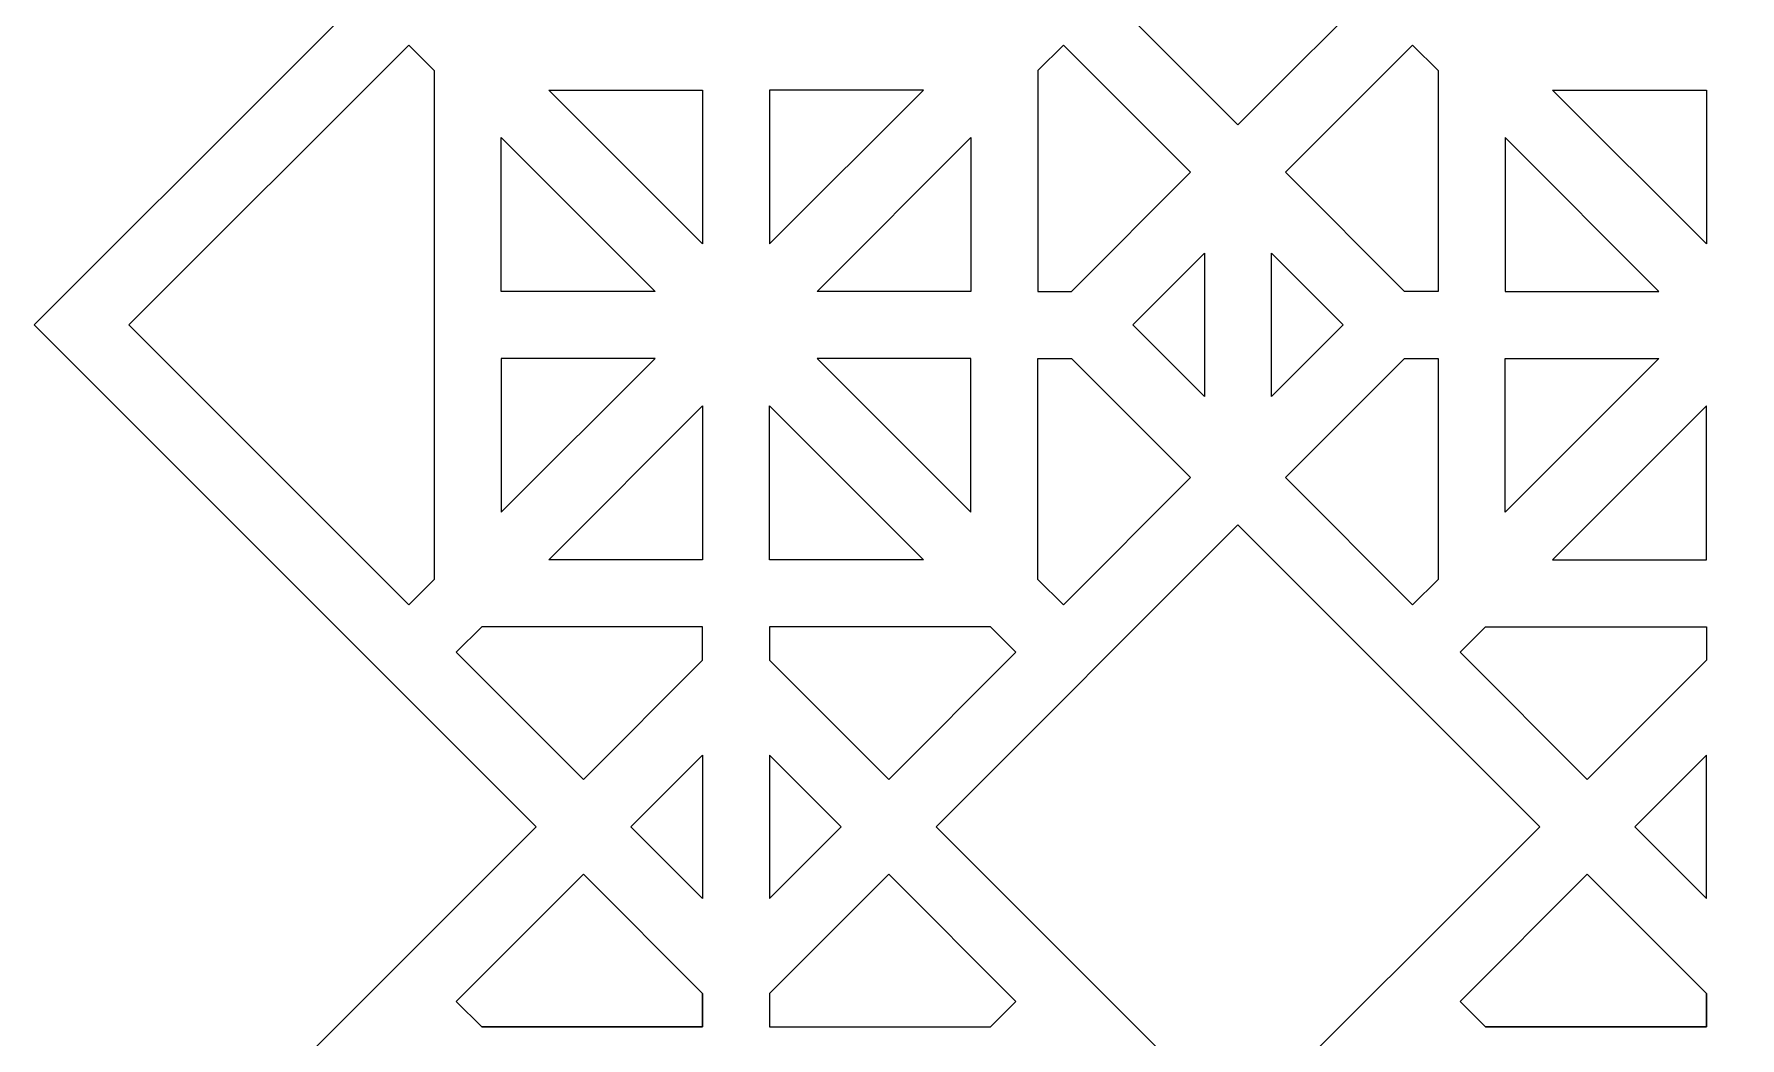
# Model space of a CAD drawing. Header units: centimetres. Extents: x -68 to 68, y -63 to 63.
# Drawn here: x -68.47 to -43.04, y -18.11 to -3.15 of the extents above; entities that cross this region are included whole.
import ezdxf

# ---------------------------------------------------------------- set-up
doc = ezdxf.new("R2010")
doc.units = ezdxf.units.CM
doc.header["$MEASUREMENT"] = 0
doc.layers.add('layer 1', color=7, linetype='Continuous')

msp = doc.modelspace()

# ---------------------------------------------------------------- linework, layer by layer
at = {"layer": 'layer 1', "color": 114}
for points, knots in [([(-13.11224, -62.84331), (-13.11224, -62.84331), (-2.64706, -52.37813), (-2.64706, -52.37813), (-2.64706, -52.37813), (-2.64706, -52.37813), (-10.12967, -44.89556), (-10.12967, -44.89556), (-10.12967, -44.89556), (-10.12967, -44.89556), (-2.64706, -37.41295), (-2.64706, -37.41295), (-2.64706, -37.41295), (-2.64706, -37.41295), (-10.11966, -29.94035), (-10.11966, -29.94035), (-10.11966, -29.94035), (-10.11966, -29.94035), (-2.64706, -22.44777), (-2.64706, -22.44777), (-2.64706, -22.44777), (-2.64706, -22.44777), (-10.12967, -14.96516), (-10.12967, -14.96516), (-10.12967, -14.96516), (-10.12967, -14.96516), (-2.64706, -7.48259), (-2.64706, -7.48259), (-2.64706, -7.48259), (-2.64706, -7.48259), (-10.12964, -0.00001), (-10.12964, -0.00001), (-10.12964, -0.00001), (-10.12964, -0.00001), (-2.64706, 7.48259), (-2.64706, 7.48259), (-2.64706, 7.48259), (-2.64706, 7.48259), (-10.12967, 14.96516), (-10.12967, 14.96516), (-10.12967, 14.96516), (-10.12967, 14.96516), (-2.64706, 22.44777), (-2.64706, 22.44777), (-2.64706, 22.44777), (-2.64706, 22.44777), (-10.11966, 29.92037), (-10.11966, 29.92037), (-10.11966, 29.92037), (-10.11966, 29.92037), (-10.12739, 29.9281), (-10.12739, 29.9281), (-10.12739, 29.9281), (-10.12739, 29.9281), (-10.12965, 29.93036), (-10.12965, 29.93036), (-10.12965, 29.93036), (-10.12965, 29.93036), (-2.64706, 37.41295), (-2.64706, 37.41295), (-2.64706, 37.41295), (-2.64706, 37.41295), (-10.12967, 44.89556), (-10.12967, 44.89556), (-10.12967, 44.89556), (-10.12967, 44.89556), (-2.64706, 52.37813), (-2.64706, 52.37813), (-2.64706, 52.37813), (-2.64706, 52.37813), (-13.11224, 62.84331), (-13.11224, 62.84331), (-13.11224, 62.84331), (-13.11224, 62.84331), (-20.59485, 55.3607), (-20.59485, 55.3607), (-20.59485, 55.3607), (-20.59485, 55.3607), (-28.07742, 62.84331), (-28.07742, 62.84331), (-28.07742, 62.84331), (-28.07742, 62.84331), (-35.56002, 55.36071), (-35.56002, 55.36071), (-35.56002, 55.36071), (-35.56002, 55.36071), (-43.0426, 62.84331), (-43.0426, 62.84331), (-43.0426, 62.84331), (-43.0426, 62.84331), (-50.52517, 55.3607), (-50.52517, 55.3607), (-50.52517, 55.3607), (-50.52517, 55.3607), (-58.00778, 62.84331), (-58.00778, 62.84331), (-58.00778, 62.84331), (-58.00778, 62.84331), (-68.47296, 52.37813), (-68.47296, 52.37813), (-68.47296, 52.37813), (-68.47296, 52.37813), (-60.99035, 44.89556), (-60.99035, 44.89556), (-60.99035, 44.89556), (-60.99035, 44.89556), (-68.47296, 37.41295), (-68.47296, 37.41295), (-68.47296, 37.41295), (-68.47296, 37.41295), (-60.99038, 29.93035), (-60.99038, 29.93035), (-60.99038, 29.93035), (-60.99038, 29.93035), (-68.47296, 22.44777), (-68.47296, 22.44777), (-68.47296, 22.44777), (-68.47296, 22.44777), (-60.99035, 14.96516), (-60.99035, 14.96516), (-60.99035, 14.96516), (-60.99035, 14.96516), (-68.47296, 7.48259), (-68.47296, 7.48259), (-68.47296, 7.48259), (-68.47296, 7.48259), (-60.99037, 0), (-60.99037, 0), (-60.99037, 0), (-60.99037, 0), (-68.47296, -7.48259), (-68.47296, -7.48259), (-68.47296, -7.48259), (-68.47296, -7.48259), (-60.99035, -14.96516), (-60.99035, -14.96516), (-60.99035, -14.96516), (-60.99035, -14.96516), (-68.47296, -22.44777), (-68.47296, -22.44777), (-68.47296, -22.44777), (-68.47296, -22.44777), (-60.99037, -29.93036), (-60.99037, -29.93036), (-60.99037, -29.93036), (-60.99037, -29.93036), (-68.47296, -37.41295), (-68.47296, -37.41295), (-68.47296, -37.41295), (-68.47296, -37.41295), (-60.99035, -44.89556), (-60.99035, -44.89556), (-60.99035, -44.89556), (-60.99035, -44.89556), (-68.47296, -52.37813), (-68.47296, -52.37813), (-68.47296, -52.37813), (-68.47296, -52.37813), (-58.00778, -62.84331), (-58.00778, -62.84331), (-58.00778, -62.84331), (-58.00778, -62.84331), (-50.52518, -55.36071), (-50.52518, -55.36071), (-50.52518, -55.36071), (-50.52518, -55.36071), (-43.0426, -62.84331), (-43.0426, -62.84331), (-43.0426, -62.84331), (-43.0426, -62.84331), (-35.56002, -55.36071), (-35.56002, -55.36071), (-35.56002, -55.36071), (-35.56002, -55.36071), (-28.07742, -62.84331), (-28.07742, -62.84331), (-28.07742, -62.84331), (-28.07742, -62.84331), (-20.59484, -55.36071), (-20.59484, -55.36071), (-20.59484, -55.36071), (-20.59484, -55.36071), (-13.11224, -62.84331), (-13.11224, -62.84331)], [0, 0, 0, 0, 0.0212766, 0.0212766, 0.0212766, 0.0212766, 0.04255319, 0.04255319, 0.04255319, 0.04255319, 0.06382979, 0.06382979, 0.06382979, 0.06382979, 0.08510638, 0.08510638, 0.08510638, 0.08510638, 0.10638298, 0.10638298, 0.10638298, 0.10638298, 0.12765957, 0.12765957, 0.12765957, 0.12765957, 0.14893617, 0.14893617, 0.14893617, 0.14893617, 0.17021277, 0.17021277, 0.17021277, 0.17021277, 0.19148936, 0.19148936, 0.19148936, 0.19148936, 0.21276596, 0.21276596, 0.21276596, 0.21276596, 0.23404255, 0.23404255, 0.23404255, 0.23404255, 0.25531915, 0.25531915, 0.25531915, 0.25531915, 0.27659574, 0.27659574, 0.27659574, 0.27659574, 0.29787234, 0.29787234, 0.29787234, 0.29787234, 0.31914894, 0.31914894, 0.31914894, 0.31914894, 0.34042553, 0.34042553, 0.34042553, 0.34042553, 0.36170213, 0.36170213, 0.36170213, 0.36170213, 0.38297872, 0.38297872, 0.38297872, 0.38297872, 0.40425532, 0.40425532, 0.40425532, 0.40425532, 0.42553191, 0.42553191, 0.42553191, 0.42553191, 0.44680851, 0.44680851, 0.44680851, 0.44680851, 0.46808511, 0.46808511, 0.46808511, 0.46808511, 0.4893617, 0.4893617, 0.4893617, 0.4893617, 0.5106383, 0.5106383, 0.5106383, 0.5106383, 0.53191489, 0.53191489, 0.53191489, 0.53191489, 0.55319149, 0.55319149, 0.55319149, 0.55319149, 0.57446809, 0.57446809, 0.57446809, 0.57446809, 0.59574468, 0.59574468, 0.59574468, 0.59574468, 0.61702128, 0.61702128, 0.61702128, 0.61702128, 0.63829787, 0.63829787, 0.63829787, 0.63829787, 0.65957447, 0.65957447, 0.65957447, 0.65957447, 0.68085106, 0.68085106, 0.68085106, 0.68085106, 0.70212766, 0.70212766, 0.70212766, 0.70212766, 0.72340426, 0.72340426, 0.72340426, 0.72340426, 0.74468085, 0.74468085, 0.74468085, 0.74468085, 0.76595745, 0.76595745, 0.76595745, 0.76595745, 0.78723404, 0.78723404, 0.78723404, 0.78723404, 0.80851064, 0.80851064, 0.80851064, 0.80851064, 0.82978723, 0.82978723, 0.82978723, 0.82978723, 0.85106383, 0.85106383, 0.85106383, 0.85106383, 0.87234043, 0.87234043, 0.87234043, 0.87234043, 0.89361702, 0.89361702, 0.89361702, 0.89361702, 0.91489362, 0.91489362, 0.91489362, 0.91489362, 0.93617021, 0.93617021, 0.93617021, 0.93617021, 0.95744681, 0.95744681, 0.95744681, 0.95744681, 1, 1, 1, 1]), ([(-50.52517, -4.50001), (-50.52517, -4.50001), (-46.02515, -0.00001), (-46.02515, -0.00001), (-46.02515, -0.00001), (-46.02515, -0.00001), (-50.52518, 4.50001), (-50.52518, 4.50001), (-50.52518, 4.50001), (-50.52518, 4.50001), (-55.02518, 0.00001), (-55.02518, 0.00001), (-55.02518, 0.00001), (-55.02518, 0.00001), (-50.52517, -4.50001), (-50.52517, -4.50001)], [0, 0, 0, 0, 0.2, 0.2, 0.2, 0.2, 0.4, 0.4, 0.4, 0.4, 0.6, 0.6, 0.6, 0.6, 1, 1, 1, 1]), ([(-62.50778, -3.68964), (-62.50778, -3.68964), (-62.88679, -3.31063), (-62.88679, -3.31063), (-62.88679, -3.31063), (-62.88679, -3.31063), (-67.05875, -7.48259), (-67.05875, -7.48259), (-67.05875, -7.48259), (-67.05875, -7.48259), (-62.88683, -11.65451), (-62.88683, -11.65451), (-62.88683, -11.65451), (-62.88683, -11.65451), (-62.50778, -11.27547), (-62.50778, -11.27547), (-62.50778, -11.27547), (-62.50778, -11.27547), (-62.50778, -3.68964), (-62.50778, -3.68964)], [0, 0, 0, 0, 0.16666667, 0.16666667, 0.16666667, 0.16666667, 0.33333333, 0.33333333, 0.33333333, 0.33333333, 0.5, 0.5, 0.5, 0.5, 0.66666667, 0.66666667, 0.66666667, 0.66666667, 1, 1, 1, 1]), ([(-53.00775, -6.98258), (-53.00775, -6.98258), (-53.50778, -6.98259), (-53.50778, -6.98259), (-53.50778, -6.98259), (-53.50778, -6.98259), (-53.50778, -3.6897), (-53.50778, -3.6897), (-53.50778, -3.6897), (-53.50778, -3.6897), (-53.12875, -3.31069), (-53.12875, -3.31069), (-53.12875, -3.31069), (-53.12875, -3.31069), (-51.2323, -5.20712), (-51.2323, -5.20712), (-51.2323, -5.20712), (-51.2323, -5.20712), (-53.00775, -6.98258), (-53.00775, -6.98258)], [0, 0, 0, 0, 0.16666667, 0.16666667, 0.16666667, 0.16666667, 0.33333333, 0.33333333, 0.33333333, 0.33333333, 0.5, 0.5, 0.5, 0.5, 0.66666667, 0.66666667, 0.66666667, 0.66666667, 1, 1, 1, 1]), ([(-47.5426, -6.98259), (-47.5426, -6.98259), (-47.5426, -3.6897), (-47.5426, -3.6897), (-47.5426, -3.6897), (-47.5426, -3.6897), (-47.92163, -3.31069), (-47.92163, -3.31069), (-47.92163, -3.31069), (-47.92163, -3.31069), (-49.81805, -5.20713), (-49.81805, -5.20713), (-49.81805, -5.20713), (-49.81805, -5.20713), (-48.04261, -6.98258), (-48.04261, -6.98258), (-48.04261, -6.98258), (-48.04261, -6.98258), (-47.5426, -6.98259), (-47.5426, -6.98259)], [0, 0, 0, 0, 0.16666667, 0.16666667, 0.16666667, 0.16666667, 0.33333333, 0.33333333, 0.33333333, 0.33333333, 0.5, 0.5, 0.5, 0.5, 0.66666667, 0.66666667, 0.66666667, 0.66666667, 1, 1, 1, 1]), ([(-58.50762, -6.27545), (-58.50762, -6.27545), (-58.50763, -3.98259), (-58.50763, -3.98259), (-58.50763, -3.98259), (-58.50763, -3.98259), (-60.8005, -3.98258), (-60.8005, -3.98258), (-60.8005, -3.98258), (-60.8005, -3.98258), (-58.50762, -6.27545), (-58.50762, -6.27545)], [0, 0, 0, 0, 0.25, 0.25, 0.25, 0.25, 0.5, 0.5, 0.5, 0.5, 1, 1, 1, 1]), ([(-55.21478, -3.98259), (-55.21478, -3.98259), (-57.50763, -6.27543), (-57.50763, -6.27543), (-57.50763, -6.27543), (-57.50763, -6.27543), (-57.50763, -3.98259), (-57.50763, -3.98259), (-57.50763, -3.98259), (-57.50763, -3.98259), (-55.21478, -3.98259), (-55.21478, -3.98259)], [0, 0, 0, 0, 0.25, 0.25, 0.25, 0.25, 0.5, 0.5, 0.5, 0.5, 1, 1, 1, 1]), ([(-45.8356, -3.98259), (-45.8356, -3.98259), (-43.54275, -6.27543), (-43.54275, -6.27543), (-43.54275, -6.27543), (-43.54275, -6.27543), (-43.54275, -3.98259), (-43.54275, -3.98259), (-43.54275, -3.98259), (-43.54275, -3.98259), (-45.8356, -3.98259), (-45.8356, -3.98259)], [0, 0, 0, 0, 0.25, 0.25, 0.25, 0.25, 0.5, 0.5, 0.5, 0.5, 1, 1, 1, 1]), ([(-59.21467, -6.98259), (-59.21467, -6.98259), (-61.50778, -4.68955), (-61.50778, -4.68955), (-61.50778, -4.68955), (-61.50778, -4.68955), (-61.50778, -6.98259), (-61.50778, -6.98259), (-61.50778, -6.98259), (-61.50778, -6.98259), (-59.21467, -6.98259), (-59.21467, -6.98259)], [0, 0, 0, 0, 0.25, 0.25, 0.25, 0.25, 0.5, 0.5, 0.5, 0.5, 1, 1, 1, 1]), ([(-56.80059, -6.98258), (-56.80059, -6.98258), (-54.50778, -6.98259), (-54.50778, -6.98259), (-54.50778, -6.98259), (-54.50778, -6.98259), (-54.50779, -4.68981), (-54.50779, -4.68981), (-54.50779, -4.68981), (-54.50779, -4.68981), (-56.80059, -6.98258), (-56.80059, -6.98258)], [0, 0, 0, 0, 0.25, 0.25, 0.25, 0.25, 0.5, 0.5, 0.5, 0.5, 1, 1, 1, 1]), ([(-44.24979, -6.98258), (-44.24979, -6.98258), (-46.5426, -6.98259), (-46.5426, -6.98259), (-46.5426, -6.98259), (-46.5426, -6.98259), (-46.54259, -4.68981), (-46.54259, -4.68981), (-46.54259, -4.68981), (-46.54259, -4.68981), (-44.24979, -6.98258), (-44.24979, -6.98258)], [0, 0, 0, 0, 0.25, 0.25, 0.25, 0.25, 0.5, 0.5, 0.5, 0.5, 1, 1, 1, 1]), ([(-51.02518, -8.55095), (-51.02518, -8.55095), (-51.02517, -6.41423), (-51.02517, -6.41423), (-51.02517, -6.41423), (-51.02517, -6.41423), (-51.02518, -6.41424), (-51.02518, -6.41424), (-51.02518, -6.41424), (-51.02518, -6.41424), (-52.09356, -7.48259), (-52.09356, -7.48259), (-52.09356, -7.48259), (-52.09356, -7.48259), (-51.02518, -8.55095), (-51.02518, -8.55095)], [0, 0, 0, 0, 0.2, 0.2, 0.2, 0.2, 0.4, 0.4, 0.4, 0.4, 0.6, 0.6, 0.6, 0.6, 1, 1, 1, 1]), ([(-50.02518, -6.41422), (-50.02518, -6.41422), (-50.02517, -8.55094), (-50.02517, -8.55094), (-50.02517, -8.55094), (-50.02517, -8.55094), (-48.95682, -7.48259), (-48.95682, -7.48259), (-48.95682, -7.48259), (-48.95682, -7.48259), (-50.02518, -6.41422), (-50.02518, -6.41422)], [0, 0, 0, 0, 0.25, 0.25, 0.25, 0.25, 0.5, 0.5, 0.5, 0.5, 1, 1, 1, 1]), ([(-61.50778, -10.27559), (-61.50778, -10.27559), (-61.50779, -7.98259), (-61.50779, -7.98259), (-61.50779, -7.98259), (-61.50779, -7.98259), (-59.21478, -7.98259), (-59.21478, -7.98259), (-59.21478, -7.98259), (-59.21478, -7.98259), (-61.50778, -10.27559), (-61.50778, -10.27559)], [0, 0, 0, 0, 0.25, 0.25, 0.25, 0.25, 0.5, 0.5, 0.5, 0.5, 1, 1, 1, 1]), ([(-54.50778, -10.2753), (-54.50778, -10.2753), (-56.80051, -7.98259), (-56.80051, -7.98259), (-56.80051, -7.98259), (-56.80051, -7.98259), (-54.50778, -7.98259), (-54.50778, -7.98259), (-54.50778, -7.98259), (-54.50778, -7.98259), (-54.50778, -10.2753), (-54.50778, -10.2753)], [0, 0, 0, 0, 0.25, 0.25, 0.25, 0.25, 0.5, 0.5, 0.5, 0.5, 1, 1, 1, 1]), ([(-51.23229, -9.75805), (-51.23229, -9.75805), (-53.00777, -7.98259), (-53.00777, -7.98259), (-53.00777, -7.98259), (-53.00777, -7.98259), (-53.50778, -7.98259), (-53.50778, -7.98259), (-53.50778, -7.98259), (-53.50778, -7.98259), (-53.50778, -11.27541), (-53.50778, -11.27541), (-53.50778, -11.27541), (-53.50778, -11.27541), (-53.12873, -11.65448), (-53.12873, -11.65448), (-53.12873, -11.65448), (-53.12873, -11.65448), (-51.23229, -9.75805), (-51.23229, -9.75805)], [0, 0, 0, 0, 0.16666667, 0.16666667, 0.16666667, 0.16666667, 0.33333333, 0.33333333, 0.33333333, 0.33333333, 0.5, 0.5, 0.5, 0.5, 0.66666667, 0.66666667, 0.66666667, 0.66666667, 1, 1, 1, 1]), ([(-48.0426, -7.98259), (-48.0426, -7.98259), (-49.81807, -9.75805), (-49.81807, -9.75805), (-49.81807, -9.75805), (-49.81807, -9.75805), (-47.92165, -11.65448), (-47.92165, -11.65448), (-47.92165, -11.65448), (-47.92165, -11.65448), (-47.5426, -11.27541), (-47.5426, -11.27541), (-47.5426, -11.27541), (-47.5426, -11.27541), (-47.5426, -7.98259), (-47.5426, -7.98259), (-47.5426, -7.98259), (-47.5426, -7.98259), (-48.0426, -7.98259), (-48.0426, -7.98259)], [0, 0, 0, 0, 0.16666667, 0.16666667, 0.16666667, 0.16666667, 0.33333333, 0.33333333, 0.33333333, 0.33333333, 0.5, 0.5, 0.5, 0.5, 0.66666667, 0.66666667, 0.66666667, 0.66666667, 1, 1, 1, 1]), ([(-46.5426, -10.2753), (-46.5426, -10.2753), (-44.24987, -7.98259), (-44.24987, -7.98259), (-44.24987, -7.98259), (-44.24987, -7.98259), (-46.5426, -7.98259), (-46.5426, -7.98259), (-46.5426, -7.98259), (-46.5426, -7.98259), (-46.5426, -10.2753), (-46.5426, -10.2753)], [0, 0, 0, 0, 0.25, 0.25, 0.25, 0.25, 0.5, 0.5, 0.5, 0.5, 1, 1, 1, 1]), ([(-60.80054, -10.98258), (-60.80054, -10.98258), (-58.50763, -10.9826), (-58.50763, -10.9826), (-58.50763, -10.9826), (-58.50763, -10.9826), (-58.50762, -8.68965), (-58.50762, -8.68965), (-58.50762, -8.68965), (-58.50762, -8.68965), (-60.80054, -10.98258), (-60.80054, -10.98258)], [0, 0, 0, 0, 0.25, 0.25, 0.25, 0.25, 0.5, 0.5, 0.5, 0.5, 1, 1, 1, 1]), ([(-57.50763, -10.98258), (-57.50763, -10.98258), (-55.21471, -10.98259), (-55.21471, -10.98259), (-55.21471, -10.98259), (-55.21471, -10.98259), (-57.50763, -8.68964), (-57.50763, -8.68964), (-57.50763, -8.68964), (-57.50763, -8.68964), (-57.50763, -10.98258), (-57.50763, -10.98258)], [0, 0, 0, 0, 0.25, 0.25, 0.25, 0.25, 0.5, 0.5, 0.5, 0.5, 1, 1, 1, 1]), ([(-43.54275, -10.98258), (-43.54275, -10.98258), (-45.83567, -10.98259), (-45.83567, -10.98259), (-45.83567, -10.98259), (-45.83567, -10.98259), (-43.54275, -8.68964), (-43.54275, -8.68964), (-43.54275, -8.68964), (-43.54275, -8.68964), (-43.54275, -10.98258), (-43.54275, -10.98258)], [0, 0, 0, 0, 0.25, 0.25, 0.25, 0.25, 0.5, 0.5, 0.5, 0.5, 1, 1, 1, 1]), ([(-55.02518, -14.96517), (-55.02518, -14.96517), (-55.02517, -14.96516), (-55.02517, -14.96516), (-55.02517, -14.96516), (-55.02517, -14.96516), (-50.52518, -10.46517), (-50.52518, -10.46517), (-50.52518, -10.46517), (-50.52518, -10.46517), (-55.02518, -14.96517), (-55.02518, -14.96517)], [0, 0, 0, 0, 0.25, 0.25, 0.25, 0.25, 0.5, 0.5, 0.5, 0.5, 1, 1, 1, 1]), ([(-55.02517, -14.96516), (-55.02517, -14.96516), (-55.02516, -14.96517), (-55.02516, -14.96517), (-55.02516, -14.96517), (-55.02516, -14.96517), (-50.5252, -19.46519), (-50.5252, -19.46519), (-50.5252, -19.46519), (-50.5252, -19.46519), (-50.52518, -19.46517), (-50.52518, -19.46517), (-50.52518, -19.46517), (-50.52518, -19.46517), (-46.02517, -14.96516), (-46.02517, -14.96516), (-46.02517, -14.96516), (-46.02517, -14.96516), (-50.52519, -10.46516), (-50.52519, -10.46516), (-50.52519, -10.46516), (-50.52519, -10.46516), (-55.02517, -14.96516), (-55.02517, -14.96516)], [0, 0, 0, 0, 0.14285714, 0.14285714, 0.14285714, 0.14285714, 0.28571429, 0.28571429, 0.28571429, 0.28571429, 0.42857143, 0.42857143, 0.42857143, 0.42857143, 0.57142857, 0.57142857, 0.57142857, 0.57142857, 0.71428571, 0.71428571, 0.71428571, 0.71428571, 1, 1, 1, 1]), ([(-62.17972, -12.36162), (-62.17972, -12.36162), (-61.80067, -11.98259), (-61.80067, -11.98259), (-61.80067, -11.98259), (-61.80067, -11.98259), (-58.50763, -11.98259), (-58.50763, -11.98259), (-58.50763, -11.98259), (-58.50763, -11.98259), (-58.50763, -12.48244), (-58.50763, -12.48244), (-58.50763, -12.48244), (-58.50763, -12.48244), (-60.28325, -14.25806), (-60.28325, -14.25806), (-60.28325, -14.25806), (-60.28325, -14.25806), (-62.17972, -12.36162), (-62.17972, -12.36162)], [0, 0, 0, 0, 0.16666667, 0.16666667, 0.16666667, 0.16666667, 0.33333333, 0.33333333, 0.33333333, 0.33333333, 0.5, 0.5, 0.5, 0.5, 0.66666667, 0.66666667, 0.66666667, 0.66666667, 1, 1, 1, 1]), ([(-57.50763, -12.48272), (-57.50763, -12.48272), (-57.50763, -11.98259), (-57.50763, -11.98259), (-57.50763, -11.98259), (-57.50763, -11.98259), (-54.21482, -11.98259), (-54.21482, -11.98259), (-54.21482, -11.98259), (-54.21482, -11.98259), (-53.83584, -12.36159), (-53.83584, -12.36159), (-53.83584, -12.36159), (-53.83584, -12.36159), (-55.73229, -14.25805), (-55.73229, -14.25805), (-55.73229, -14.25805), (-55.73229, -14.25805), (-55.7323, -14.25806), (-55.7323, -14.25806), (-55.7323, -14.25806), (-55.7323, -14.25806), (-57.50763, -12.48272), (-57.50763, -12.48272)], [0, 0, 0, 0, 0.14285714, 0.14285714, 0.14285714, 0.14285714, 0.28571429, 0.28571429, 0.28571429, 0.28571429, 0.42857143, 0.42857143, 0.42857143, 0.42857143, 0.57142857, 0.57142857, 0.57142857, 0.57142857, 0.71428571, 0.71428571, 0.71428571, 0.71428571, 1, 1, 1, 1]), ([(-43.54275, -12.48274), (-43.54275, -12.48274), (-43.54275, -11.98259), (-43.54275, -11.98259), (-43.54275, -11.98259), (-43.54275, -11.98259), (-46.83556, -11.98259), (-46.83556, -11.98259), (-46.83556, -11.98259), (-46.83556, -11.98259), (-47.21454, -12.36159), (-47.21454, -12.36159), (-47.21454, -12.36159), (-47.21454, -12.36159), (-45.31807, -14.25806), (-45.31807, -14.25806), (-45.31807, -14.25806), (-45.31807, -14.25806), (-43.54275, -12.48274), (-43.54275, -12.48274)], [0, 0, 0, 0, 0.16666667, 0.16666667, 0.16666667, 0.16666667, 0.33333333, 0.33333333, 0.33333333, 0.33333333, 0.5, 0.5, 0.5, 0.5, 0.66666667, 0.66666667, 0.66666667, 0.66666667, 1, 1, 1, 1]), ([(-58.50763, -16.03369), (-58.50763, -16.03369), (-58.50764, -13.89666), (-58.50764, -13.89666), (-58.50764, -13.89666), (-58.50764, -13.89666), (-59.57614, -14.96517), (-59.57614, -14.96517), (-59.57614, -14.96517), (-59.57614, -14.96517), (-58.50763, -16.03369), (-58.50763, -16.03369)], [0, 0, 0, 0, 0.25, 0.25, 0.25, 0.25, 0.5, 0.5, 0.5, 0.5, 1, 1, 1, 1]), ([(-57.50762, -13.89694), (-57.50762, -13.89694), (-56.43942, -14.96519), (-56.43942, -14.96519), (-56.43942, -14.96519), (-56.43942, -14.96519), (-57.50763, -16.0334), (-57.50763, -16.0334), (-57.50763, -16.0334), (-57.50763, -16.0334), (-57.50762, -13.89694), (-57.50762, -13.89694)], [0, 0, 0, 0, 0.25, 0.25, 0.25, 0.25, 0.5, 0.5, 0.5, 0.5, 1, 1, 1, 1]), ([(-44.61095, -14.96517), (-44.61095, -14.96517), (-43.54275, -13.89695), (-43.54275, -13.89695), (-43.54275, -13.89695), (-43.54275, -13.89695), (-43.54274, -16.03339), (-43.54274, -16.03339), (-43.54274, -16.03339), (-43.54274, -16.03339), (-43.54275, -16.03339), (-43.54275, -16.03339), (-43.54275, -16.03339), (-43.54275, -16.03339), (-43.54275, -16.03338), (-43.54275, -16.03338), (-43.54275, -16.03338), (-43.54275, -16.03338), (-44.61095, -14.96517), (-44.61095, -14.96517)], [0, 0, 0, 0, 0.16666667, 0.16666667, 0.16666667, 0.16666667, 0.33333333, 0.33333333, 0.33333333, 0.33333333, 0.5, 0.5, 0.5, 0.5, 0.66666667, 0.66666667, 0.66666667, 0.66666667, 1, 1, 1, 1]), ([(-58.50763, -17.94777), (-58.50763, -17.94777), (-61.80067, -17.94777), (-61.80067, -17.94777), (-61.80067, -17.94777), (-61.80067, -17.94777), (-62.17972, -17.56874), (-62.17972, -17.56874), (-62.17972, -17.56874), (-62.17972, -17.56874), (-60.28325, -15.67226), (-60.28325, -15.67226), (-60.28325, -15.67226), (-60.28325, -15.67226), (-60.28322, -15.67229), (-60.28322, -15.67229), (-60.28322, -15.67229), (-60.28322, -15.67229), (-58.50762, -17.44791), (-58.50762, -17.44791), (-58.50762, -17.44791), (-58.50762, -17.44791), (-58.50763, -17.94777), (-58.50763, -17.94777)], [0, 0, 0, 0, 0.14285714, 0.14285714, 0.14285714, 0.14285714, 0.28571429, 0.28571429, 0.28571429, 0.28571429, 0.42857143, 0.42857143, 0.42857143, 0.42857143, 0.57142857, 0.57142857, 0.57142857, 0.57142857, 0.71428571, 0.71428571, 0.71428571, 0.71428571, 1, 1, 1, 1]), ([(-55.73231, -15.6723), (-55.73231, -15.6723), (-53.83584, -17.56877), (-53.83584, -17.56877), (-53.83584, -17.56877), (-53.83584, -17.56877), (-54.21482, -17.94777), (-54.21482, -17.94777), (-54.21482, -17.94777), (-54.21482, -17.94777), (-57.50763, -17.94777), (-57.50763, -17.94777), (-57.50763, -17.94777), (-57.50763, -17.94777), (-57.50762, -17.44761), (-57.50762, -17.44761), (-57.50762, -17.44761), (-57.50762, -17.44761), (-55.73231, -15.6723), (-55.73231, -15.6723)], [0, 0, 0, 0, 0.16666667, 0.16666667, 0.16666667, 0.16666667, 0.33333333, 0.33333333, 0.33333333, 0.33333333, 0.5, 0.5, 0.5, 0.5, 0.66666667, 0.66666667, 0.66666667, 0.66666667, 1, 1, 1, 1]), ([(-43.54275, -17.94777), (-43.54275, -17.94777), (-46.83556, -17.94777), (-46.83556, -17.94777), (-46.83556, -17.94777), (-46.83556, -17.94777), (-47.21454, -17.56877), (-47.21454, -17.56877), (-47.21454, -17.56877), (-47.21454, -17.56877), (-45.31807, -15.67227), (-45.31807, -15.67227), (-45.31807, -15.67227), (-45.31807, -15.67227), (-43.54275, -17.44758), (-43.54275, -17.44758), (-43.54275, -17.44758), (-43.54275, -17.44758), (-43.54274, -17.44759), (-43.54274, -17.44759), (-43.54274, -17.44759), (-43.54274, -17.44759), (-43.54275, -17.94777), (-43.54275, -17.94777)], [0, 0, 0, 0, 0.14285714, 0.14285714, 0.14285714, 0.14285714, 0.28571429, 0.28571429, 0.28571429, 0.28571429, 0.42857143, 0.42857143, 0.42857143, 0.42857143, 0.57142857, 0.57142857, 0.57142857, 0.57142857, 0.71428571, 0.71428571, 0.71428571, 0.71428571, 1, 1, 1, 1]), ([(-58.50763, -17.94776), (-58.50763, -17.94776), (-58.50763, -17.44791), (-58.50763, -17.44791), (-58.50763, -17.44791), (-58.50763, -17.44791), (-58.50763, -17.94776), (-58.50763, -17.94776)], [0, 0, 0, 0, 0.33333333, 0.33333333, 0.33333333, 0.33333333, 1, 1, 1, 1]), ([(-43.54275, -17.94776), (-43.54275, -17.94776), (-43.54275, -17.93502), (-43.54275, -17.93502), (-43.54275, -17.93502), (-43.54275, -17.93502), (-43.54275, -17.44758), (-43.54275, -17.44758), (-43.54275, -17.44758), (-43.54275, -17.44758), (-43.54275, -17.94776), (-43.54275, -17.94776)], [0, 0, 0, 0, 0.25, 0.25, 0.25, 0.25, 0.5, 0.5, 0.5, 0.5, 1, 1, 1, 1])]:
    msp.add_open_spline(points, degree=3, knots=knots, dxfattribs=at)
at = {"layer": 'layer 1', "color": 250, "lineweight": 9}
for points, knots in [([(-13.11224, -62.84331), (-13.11224, -62.84331), (-2.64706, -52.37813), (-2.64706, -52.37813), (-2.64706, -52.37813), (-2.64706, -52.37813), (-10.12967, -44.89556), (-10.12967, -44.89556), (-10.12967, -44.89556), (-10.12967, -44.89556), (-2.64706, -37.41295), (-2.64706, -37.41295), (-2.64706, -37.41295), (-2.64706, -37.41295), (-10.11966, -29.94035), (-10.11966, -29.94035), (-10.11966, -29.94035), (-10.11966, -29.94035), (-2.64706, -22.44777), (-2.64706, -22.44777), (-2.64706, -22.44777), (-2.64706, -22.44777), (-10.12967, -14.96516), (-10.12967, -14.96516), (-10.12967, -14.96516), (-10.12967, -14.96516), (-2.64706, -7.48259), (-2.64706, -7.48259), (-2.64706, -7.48259), (-2.64706, -7.48259), (-10.12964, -0.00001), (-10.12964, -0.00001), (-10.12964, -0.00001), (-10.12964, -0.00001), (-2.64706, 7.48259), (-2.64706, 7.48259), (-2.64706, 7.48259), (-2.64706, 7.48259), (-10.12967, 14.96516), (-10.12967, 14.96516), (-10.12967, 14.96516), (-10.12967, 14.96516), (-2.64706, 22.44777), (-2.64706, 22.44777), (-2.64706, 22.44777), (-2.64706, 22.44777), (-10.11966, 29.92037), (-10.11966, 29.92037), (-10.11966, 29.92037), (-10.11966, 29.92037), (-10.12739, 29.9281), (-10.12739, 29.9281), (-10.12739, 29.9281), (-10.12739, 29.9281), (-10.12965, 29.93036), (-10.12965, 29.93036), (-10.12965, 29.93036), (-10.12965, 29.93036), (-2.64706, 37.41295), (-2.64706, 37.41295), (-2.64706, 37.41295), (-2.64706, 37.41295), (-10.12967, 44.89556), (-10.12967, 44.89556), (-10.12967, 44.89556), (-10.12967, 44.89556), (-2.64706, 52.37813), (-2.64706, 52.37813), (-2.64706, 52.37813), (-2.64706, 52.37813), (-13.11224, 62.84331), (-13.11224, 62.84331), (-13.11224, 62.84331), (-13.11224, 62.84331), (-20.59485, 55.3607), (-20.59485, 55.3607), (-20.59485, 55.3607), (-20.59485, 55.3607), (-28.07742, 62.84331), (-28.07742, 62.84331), (-28.07742, 62.84331), (-28.07742, 62.84331), (-35.56002, 55.36071), (-35.56002, 55.36071), (-35.56002, 55.36071), (-35.56002, 55.36071), (-43.0426, 62.84331), (-43.0426, 62.84331), (-43.0426, 62.84331), (-43.0426, 62.84331), (-50.52517, 55.3607), (-50.52517, 55.3607), (-50.52517, 55.3607), (-50.52517, 55.3607), (-58.00778, 62.84331), (-58.00778, 62.84331), (-58.00778, 62.84331), (-58.00778, 62.84331), (-68.47296, 52.37813), (-68.47296, 52.37813), (-68.47296, 52.37813), (-68.47296, 52.37813), (-60.99035, 44.89556), (-60.99035, 44.89556), (-60.99035, 44.89556), (-60.99035, 44.89556), (-68.47296, 37.41295), (-68.47296, 37.41295), (-68.47296, 37.41295), (-68.47296, 37.41295), (-60.99038, 29.93035), (-60.99038, 29.93035), (-60.99038, 29.93035), (-60.99038, 29.93035), (-68.47296, 22.44777), (-68.47296, 22.44777), (-68.47296, 22.44777), (-68.47296, 22.44777), (-60.99035, 14.96516), (-60.99035, 14.96516), (-60.99035, 14.96516), (-60.99035, 14.96516), (-68.47296, 7.48259), (-68.47296, 7.48259), (-68.47296, 7.48259), (-68.47296, 7.48259), (-60.99037, 0), (-60.99037, 0), (-60.99037, 0), (-60.99037, 0), (-68.47296, -7.48259), (-68.47296, -7.48259), (-68.47296, -7.48259), (-68.47296, -7.48259), (-60.99035, -14.96516), (-60.99035, -14.96516), (-60.99035, -14.96516), (-60.99035, -14.96516), (-68.47296, -22.44777), (-68.47296, -22.44777), (-68.47296, -22.44777), (-68.47296, -22.44777), (-60.99037, -29.93036), (-60.99037, -29.93036), (-60.99037, -29.93036), (-60.99037, -29.93036), (-68.47296, -37.41295), (-68.47296, -37.41295), (-68.47296, -37.41295), (-68.47296, -37.41295), (-60.99035, -44.89556), (-60.99035, -44.89556), (-60.99035, -44.89556), (-60.99035, -44.89556), (-68.47296, -52.37813), (-68.47296, -52.37813), (-68.47296, -52.37813), (-68.47296, -52.37813), (-58.00778, -62.84331), (-58.00778, -62.84331), (-58.00778, -62.84331), (-58.00778, -62.84331), (-50.52518, -55.36071), (-50.52518, -55.36071), (-50.52518, -55.36071), (-50.52518, -55.36071), (-43.0426, -62.84331), (-43.0426, -62.84331), (-43.0426, -62.84331), (-43.0426, -62.84331), (-35.56002, -55.36071), (-35.56002, -55.36071), (-35.56002, -55.36071), (-35.56002, -55.36071), (-28.07742, -62.84331), (-28.07742, -62.84331), (-28.07742, -62.84331), (-28.07742, -62.84331), (-20.59484, -55.36071), (-20.59484, -55.36071), (-20.59484, -55.36071), (-20.59484, -55.36071), (-13.11224, -62.84331), (-13.11224, -62.84331)], [0, 0, 0, 0, 0.0212766, 0.0212766, 0.0212766, 0.0212766, 0.04255319, 0.04255319, 0.04255319, 0.04255319, 0.06382979, 0.06382979, 0.06382979, 0.06382979, 0.08510638, 0.08510638, 0.08510638, 0.08510638, 0.10638298, 0.10638298, 0.10638298, 0.10638298, 0.12765957, 0.12765957, 0.12765957, 0.12765957, 0.14893617, 0.14893617, 0.14893617, 0.14893617, 0.17021277, 0.17021277, 0.17021277, 0.17021277, 0.19148936, 0.19148936, 0.19148936, 0.19148936, 0.21276596, 0.21276596, 0.21276596, 0.21276596, 0.23404255, 0.23404255, 0.23404255, 0.23404255, 0.25531915, 0.25531915, 0.25531915, 0.25531915, 0.27659574, 0.27659574, 0.27659574, 0.27659574, 0.29787234, 0.29787234, 0.29787234, 0.29787234, 0.31914894, 0.31914894, 0.31914894, 0.31914894, 0.34042553, 0.34042553, 0.34042553, 0.34042553, 0.36170213, 0.36170213, 0.36170213, 0.36170213, 0.38297872, 0.38297872, 0.38297872, 0.38297872, 0.40425532, 0.40425532, 0.40425532, 0.40425532, 0.42553191, 0.42553191, 0.42553191, 0.42553191, 0.44680851, 0.44680851, 0.44680851, 0.44680851, 0.46808511, 0.46808511, 0.46808511, 0.46808511, 0.4893617, 0.4893617, 0.4893617, 0.4893617, 0.5106383, 0.5106383, 0.5106383, 0.5106383, 0.53191489, 0.53191489, 0.53191489, 0.53191489, 0.55319149, 0.55319149, 0.55319149, 0.55319149, 0.57446809, 0.57446809, 0.57446809, 0.57446809, 0.59574468, 0.59574468, 0.59574468, 0.59574468, 0.61702128, 0.61702128, 0.61702128, 0.61702128, 0.63829787, 0.63829787, 0.63829787, 0.63829787, 0.65957447, 0.65957447, 0.65957447, 0.65957447, 0.68085106, 0.68085106, 0.68085106, 0.68085106, 0.70212766, 0.70212766, 0.70212766, 0.70212766, 0.72340426, 0.72340426, 0.72340426, 0.72340426, 0.74468085, 0.74468085, 0.74468085, 0.74468085, 0.76595745, 0.76595745, 0.76595745, 0.76595745, 0.78723404, 0.78723404, 0.78723404, 0.78723404, 0.80851064, 0.80851064, 0.80851064, 0.80851064, 0.82978723, 0.82978723, 0.82978723, 0.82978723, 0.85106383, 0.85106383, 0.85106383, 0.85106383, 0.87234043, 0.87234043, 0.87234043, 0.87234043, 0.89361702, 0.89361702, 0.89361702, 0.89361702, 0.91489362, 0.91489362, 0.91489362, 0.91489362, 0.93617021, 0.93617021, 0.93617021, 0.93617021, 0.95744681, 0.95744681, 0.95744681, 0.95744681, 1, 1, 1, 1]), ([(-50.52517, -4.50001), (-50.52517, -4.50001), (-46.02515, -0.00001), (-46.02515, -0.00001), (-46.02515, -0.00001), (-46.02515, -0.00001), (-50.52518, 4.50001), (-50.52518, 4.50001), (-50.52518, 4.50001), (-50.52518, 4.50001), (-55.02518, 0.00001), (-55.02518, 0.00001), (-55.02518, 0.00001), (-55.02518, 0.00001), (-50.52517, -4.50001), (-50.52517, -4.50001)], [0, 0, 0, 0, 0.2, 0.2, 0.2, 0.2, 0.4, 0.4, 0.4, 0.4, 0.6, 0.6, 0.6, 0.6, 1, 1, 1, 1]), ([(-62.50778, -3.68964), (-62.50778, -3.68964), (-62.88679, -3.31063), (-62.88679, -3.31063), (-62.88679, -3.31063), (-62.88679, -3.31063), (-67.05875, -7.48259), (-67.05875, -7.48259), (-67.05875, -7.48259), (-67.05875, -7.48259), (-62.88683, -11.65451), (-62.88683, -11.65451), (-62.88683, -11.65451), (-62.88683, -11.65451), (-62.50778, -11.27547), (-62.50778, -11.27547), (-62.50778, -11.27547), (-62.50778, -11.27547), (-62.50778, -3.68964), (-62.50778, -3.68964)], [0, 0, 0, 0, 0.16666667, 0.16666667, 0.16666667, 0.16666667, 0.33333333, 0.33333333, 0.33333333, 0.33333333, 0.5, 0.5, 0.5, 0.5, 0.66666667, 0.66666667, 0.66666667, 0.66666667, 1, 1, 1, 1]), ([(-53.00775, -6.98258), (-53.00775, -6.98258), (-53.50778, -6.98259), (-53.50778, -6.98259), (-53.50778, -6.98259), (-53.50778, -6.98259), (-53.50778, -3.6897), (-53.50778, -3.6897), (-53.50778, -3.6897), (-53.50778, -3.6897), (-53.12875, -3.31069), (-53.12875, -3.31069), (-53.12875, -3.31069), (-53.12875, -3.31069), (-51.2323, -5.20712), (-51.2323, -5.20712), (-51.2323, -5.20712), (-51.2323, -5.20712), (-53.00775, -6.98258), (-53.00775, -6.98258)], [0, 0, 0, 0, 0.16666667, 0.16666667, 0.16666667, 0.16666667, 0.33333333, 0.33333333, 0.33333333, 0.33333333, 0.5, 0.5, 0.5, 0.5, 0.66666667, 0.66666667, 0.66666667, 0.66666667, 1, 1, 1, 1]), ([(-47.5426, -6.98259), (-47.5426, -6.98259), (-47.5426, -3.6897), (-47.5426, -3.6897), (-47.5426, -3.6897), (-47.5426, -3.6897), (-47.92163, -3.31069), (-47.92163, -3.31069), (-47.92163, -3.31069), (-47.92163, -3.31069), (-49.81805, -5.20713), (-49.81805, -5.20713), (-49.81805, -5.20713), (-49.81805, -5.20713), (-48.04261, -6.98258), (-48.04261, -6.98258), (-48.04261, -6.98258), (-48.04261, -6.98258), (-47.5426, -6.98259), (-47.5426, -6.98259)], [0, 0, 0, 0, 0.16666667, 0.16666667, 0.16666667, 0.16666667, 0.33333333, 0.33333333, 0.33333333, 0.33333333, 0.5, 0.5, 0.5, 0.5, 0.66666667, 0.66666667, 0.66666667, 0.66666667, 1, 1, 1, 1]), ([(-58.50762, -6.27545), (-58.50762, -6.27545), (-58.50763, -3.98259), (-58.50763, -3.98259), (-58.50763, -3.98259), (-58.50763, -3.98259), (-60.8005, -3.98258), (-60.8005, -3.98258), (-60.8005, -3.98258), (-60.8005, -3.98258), (-58.50762, -6.27545), (-58.50762, -6.27545)], [0, 0, 0, 0, 0.25, 0.25, 0.25, 0.25, 0.5, 0.5, 0.5, 0.5, 1, 1, 1, 1]), ([(-55.21478, -3.98259), (-55.21478, -3.98259), (-57.50763, -6.27543), (-57.50763, -6.27543), (-57.50763, -6.27543), (-57.50763, -6.27543), (-57.50763, -3.98259), (-57.50763, -3.98259), (-57.50763, -3.98259), (-57.50763, -3.98259), (-55.21478, -3.98259), (-55.21478, -3.98259)], [0, 0, 0, 0, 0.25, 0.25, 0.25, 0.25, 0.5, 0.5, 0.5, 0.5, 1, 1, 1, 1]), ([(-45.8356, -3.98259), (-45.8356, -3.98259), (-43.54275, -6.27543), (-43.54275, -6.27543), (-43.54275, -6.27543), (-43.54275, -6.27543), (-43.54275, -3.98259), (-43.54275, -3.98259), (-43.54275, -3.98259), (-43.54275, -3.98259), (-45.8356, -3.98259), (-45.8356, -3.98259)], [0, 0, 0, 0, 0.25, 0.25, 0.25, 0.25, 0.5, 0.5, 0.5, 0.5, 1, 1, 1, 1]), ([(-59.21467, -6.98259), (-59.21467, -6.98259), (-61.50778, -4.68955), (-61.50778, -4.68955), (-61.50778, -4.68955), (-61.50778, -4.68955), (-61.50778, -6.98259), (-61.50778, -6.98259), (-61.50778, -6.98259), (-61.50778, -6.98259), (-59.21467, -6.98259), (-59.21467, -6.98259)], [0, 0, 0, 0, 0.25, 0.25, 0.25, 0.25, 0.5, 0.5, 0.5, 0.5, 1, 1, 1, 1]), ([(-56.80059, -6.98258), (-56.80059, -6.98258), (-54.50778, -6.98259), (-54.50778, -6.98259), (-54.50778, -6.98259), (-54.50778, -6.98259), (-54.50779, -4.68981), (-54.50779, -4.68981), (-54.50779, -4.68981), (-54.50779, -4.68981), (-56.80059, -6.98258), (-56.80059, -6.98258)], [0, 0, 0, 0, 0.25, 0.25, 0.25, 0.25, 0.5, 0.5, 0.5, 0.5, 1, 1, 1, 1]), ([(-44.24979, -6.98258), (-44.24979, -6.98258), (-46.5426, -6.98259), (-46.5426, -6.98259), (-46.5426, -6.98259), (-46.5426, -6.98259), (-46.54259, -4.68981), (-46.54259, -4.68981), (-46.54259, -4.68981), (-46.54259, -4.68981), (-44.24979, -6.98258), (-44.24979, -6.98258)], [0, 0, 0, 0, 0.25, 0.25, 0.25, 0.25, 0.5, 0.5, 0.5, 0.5, 1, 1, 1, 1]), ([(-51.02518, -8.55095), (-51.02518, -8.55095), (-51.02517, -6.41423), (-51.02517, -6.41423), (-51.02517, -6.41423), (-51.02517, -6.41423), (-51.02518, -6.41424), (-51.02518, -6.41424), (-51.02518, -6.41424), (-51.02518, -6.41424), (-52.09356, -7.48259), (-52.09356, -7.48259), (-52.09356, -7.48259), (-52.09356, -7.48259), (-51.02518, -8.55095), (-51.02518, -8.55095)], [0, 0, 0, 0, 0.2, 0.2, 0.2, 0.2, 0.4, 0.4, 0.4, 0.4, 0.6, 0.6, 0.6, 0.6, 1, 1, 1, 1]), ([(-50.02518, -6.41422), (-50.02518, -6.41422), (-50.02517, -8.55094), (-50.02517, -8.55094), (-50.02517, -8.55094), (-50.02517, -8.55094), (-48.95682, -7.48259), (-48.95682, -7.48259), (-48.95682, -7.48259), (-48.95682, -7.48259), (-50.02518, -6.41422), (-50.02518, -6.41422)], [0, 0, 0, 0, 0.25, 0.25, 0.25, 0.25, 0.5, 0.5, 0.5, 0.5, 1, 1, 1, 1]), ([(-61.50778, -10.27559), (-61.50778, -10.27559), (-61.50779, -7.98259), (-61.50779, -7.98259), (-61.50779, -7.98259), (-61.50779, -7.98259), (-59.21478, -7.98259), (-59.21478, -7.98259), (-59.21478, -7.98259), (-59.21478, -7.98259), (-61.50778, -10.27559), (-61.50778, -10.27559)], [0, 0, 0, 0, 0.25, 0.25, 0.25, 0.25, 0.5, 0.5, 0.5, 0.5, 1, 1, 1, 1]), ([(-54.50778, -10.2753), (-54.50778, -10.2753), (-56.80051, -7.98259), (-56.80051, -7.98259), (-56.80051, -7.98259), (-56.80051, -7.98259), (-54.50778, -7.98259), (-54.50778, -7.98259), (-54.50778, -7.98259), (-54.50778, -7.98259), (-54.50778, -10.2753), (-54.50778, -10.2753)], [0, 0, 0, 0, 0.25, 0.25, 0.25, 0.25, 0.5, 0.5, 0.5, 0.5, 1, 1, 1, 1]), ([(-51.23229, -9.75805), (-51.23229, -9.75805), (-53.00777, -7.98259), (-53.00777, -7.98259), (-53.00777, -7.98259), (-53.00777, -7.98259), (-53.50778, -7.98259), (-53.50778, -7.98259), (-53.50778, -7.98259), (-53.50778, -7.98259), (-53.50778, -11.27541), (-53.50778, -11.27541), (-53.50778, -11.27541), (-53.50778, -11.27541), (-53.12873, -11.65448), (-53.12873, -11.65448), (-53.12873, -11.65448), (-53.12873, -11.65448), (-51.23229, -9.75805), (-51.23229, -9.75805)], [0, 0, 0, 0, 0.16666667, 0.16666667, 0.16666667, 0.16666667, 0.33333333, 0.33333333, 0.33333333, 0.33333333, 0.5, 0.5, 0.5, 0.5, 0.66666667, 0.66666667, 0.66666667, 0.66666667, 1, 1, 1, 1]), ([(-48.0426, -7.98259), (-48.0426, -7.98259), (-49.81807, -9.75805), (-49.81807, -9.75805), (-49.81807, -9.75805), (-49.81807, -9.75805), (-47.92165, -11.65448), (-47.92165, -11.65448), (-47.92165, -11.65448), (-47.92165, -11.65448), (-47.5426, -11.27541), (-47.5426, -11.27541), (-47.5426, -11.27541), (-47.5426, -11.27541), (-47.5426, -7.98259), (-47.5426, -7.98259), (-47.5426, -7.98259), (-47.5426, -7.98259), (-48.0426, -7.98259), (-48.0426, -7.98259)], [0, 0, 0, 0, 0.16666667, 0.16666667, 0.16666667, 0.16666667, 0.33333333, 0.33333333, 0.33333333, 0.33333333, 0.5, 0.5, 0.5, 0.5, 0.66666667, 0.66666667, 0.66666667, 0.66666667, 1, 1, 1, 1]), ([(-46.5426, -10.2753), (-46.5426, -10.2753), (-44.24987, -7.98259), (-44.24987, -7.98259), (-44.24987, -7.98259), (-44.24987, -7.98259), (-46.5426, -7.98259), (-46.5426, -7.98259), (-46.5426, -7.98259), (-46.5426, -7.98259), (-46.5426, -10.2753), (-46.5426, -10.2753)], [0, 0, 0, 0, 0.25, 0.25, 0.25, 0.25, 0.5, 0.5, 0.5, 0.5, 1, 1, 1, 1]), ([(-60.80054, -10.98258), (-60.80054, -10.98258), (-58.50763, -10.9826), (-58.50763, -10.9826), (-58.50763, -10.9826), (-58.50763, -10.9826), (-58.50762, -8.68965), (-58.50762, -8.68965), (-58.50762, -8.68965), (-58.50762, -8.68965), (-60.80054, -10.98258), (-60.80054, -10.98258)], [0, 0, 0, 0, 0.25, 0.25, 0.25, 0.25, 0.5, 0.5, 0.5, 0.5, 1, 1, 1, 1]), ([(-57.50763, -10.98258), (-57.50763, -10.98258), (-55.21471, -10.98259), (-55.21471, -10.98259), (-55.21471, -10.98259), (-55.21471, -10.98259), (-57.50763, -8.68964), (-57.50763, -8.68964), (-57.50763, -8.68964), (-57.50763, -8.68964), (-57.50763, -10.98258), (-57.50763, -10.98258)], [0, 0, 0, 0, 0.25, 0.25, 0.25, 0.25, 0.5, 0.5, 0.5, 0.5, 1, 1, 1, 1]), ([(-43.54275, -10.98258), (-43.54275, -10.98258), (-45.83567, -10.98259), (-45.83567, -10.98259), (-45.83567, -10.98259), (-45.83567, -10.98259), (-43.54275, -8.68964), (-43.54275, -8.68964), (-43.54275, -8.68964), (-43.54275, -8.68964), (-43.54275, -10.98258), (-43.54275, -10.98258)], [0, 0, 0, 0, 0.25, 0.25, 0.25, 0.25, 0.5, 0.5, 0.5, 0.5, 1, 1, 1, 1]), ([(-55.02518, -14.96517), (-55.02518, -14.96517), (-55.02517, -14.96516), (-55.02517, -14.96516), (-55.02517, -14.96516), (-55.02517, -14.96516), (-50.52518, -10.46517), (-50.52518, -10.46517)], [0, 0, 0, 0, 0.33333333, 0.33333333, 0.33333333, 0.33333333, 1, 1, 1, 1]), ([(-55.02517, -14.96516), (-55.02517, -14.96516), (-55.02516, -14.96517), (-55.02516, -14.96517), (-55.02516, -14.96517), (-55.02516, -14.96517), (-50.5252, -19.46519), (-50.5252, -19.46519), (-50.5252, -19.46519), (-50.5252, -19.46519), (-50.52518, -19.46517), (-50.52518, -19.46517), (-50.52518, -19.46517), (-50.52518, -19.46517), (-46.02517, -14.96516), (-46.02517, -14.96516), (-46.02517, -14.96516), (-46.02517, -14.96516), (-50.52519, -10.46516), (-50.52519, -10.46516)], [0, 0, 0, 0, 0.16666667, 0.16666667, 0.16666667, 0.16666667, 0.33333333, 0.33333333, 0.33333333, 0.33333333, 0.5, 0.5, 0.5, 0.5, 0.66666667, 0.66666667, 0.66666667, 0.66666667, 1, 1, 1, 1]), ([(-62.17972, -12.36162), (-62.17972, -12.36162), (-61.80067, -11.98259), (-61.80067, -11.98259), (-61.80067, -11.98259), (-61.80067, -11.98259), (-58.50763, -11.98259), (-58.50763, -11.98259), (-58.50763, -11.98259), (-58.50763, -11.98259), (-58.50763, -12.48244), (-58.50763, -12.48244), (-58.50763, -12.48244), (-58.50763, -12.48244), (-60.28325, -14.25806), (-60.28325, -14.25806), (-60.28325, -14.25806), (-60.28325, -14.25806), (-62.17972, -12.36162), (-62.17972, -12.36162)], [0, 0, 0, 0, 0.16666667, 0.16666667, 0.16666667, 0.16666667, 0.33333333, 0.33333333, 0.33333333, 0.33333333, 0.5, 0.5, 0.5, 0.5, 0.66666667, 0.66666667, 0.66666667, 0.66666667, 1, 1, 1, 1]), ([(-57.50763, -12.48272), (-57.50763, -12.48272), (-57.50763, -11.98259), (-57.50763, -11.98259), (-57.50763, -11.98259), (-57.50763, -11.98259), (-54.21482, -11.98259), (-54.21482, -11.98259), (-54.21482, -11.98259), (-54.21482, -11.98259), (-53.83584, -12.36159), (-53.83584, -12.36159), (-53.83584, -12.36159), (-53.83584, -12.36159), (-55.73229, -14.25805), (-55.73229, -14.25805), (-55.73229, -14.25805), (-55.73229, -14.25805), (-55.7323, -14.25806), (-55.7323, -14.25806), (-55.7323, -14.25806), (-55.7323, -14.25806), (-57.50763, -12.48272), (-57.50763, -12.48272)], [0, 0, 0, 0, 0.14285714, 0.14285714, 0.14285714, 0.14285714, 0.28571429, 0.28571429, 0.28571429, 0.28571429, 0.42857143, 0.42857143, 0.42857143, 0.42857143, 0.57142857, 0.57142857, 0.57142857, 0.57142857, 0.71428571, 0.71428571, 0.71428571, 0.71428571, 1, 1, 1, 1]), ([(-43.54275, -12.48274), (-43.54275, -12.48274), (-43.54275, -11.98259), (-43.54275, -11.98259), (-43.54275, -11.98259), (-43.54275, -11.98259), (-46.83556, -11.98259), (-46.83556, -11.98259), (-46.83556, -11.98259), (-46.83556, -11.98259), (-47.21454, -12.36159), (-47.21454, -12.36159), (-47.21454, -12.36159), (-47.21454, -12.36159), (-45.31807, -14.25806), (-45.31807, -14.25806), (-45.31807, -14.25806), (-45.31807, -14.25806), (-43.54275, -12.48274), (-43.54275, -12.48274)], [0, 0, 0, 0, 0.16666667, 0.16666667, 0.16666667, 0.16666667, 0.33333333, 0.33333333, 0.33333333, 0.33333333, 0.5, 0.5, 0.5, 0.5, 0.66666667, 0.66666667, 0.66666667, 0.66666667, 1, 1, 1, 1]), ([(-58.50763, -16.03369), (-58.50763, -16.03369), (-58.50764, -13.89666), (-58.50764, -13.89666), (-58.50764, -13.89666), (-58.50764, -13.89666), (-59.57614, -14.96517), (-59.57614, -14.96517), (-59.57614, -14.96517), (-59.57614, -14.96517), (-58.50763, -16.03369), (-58.50763, -16.03369)], [0, 0, 0, 0, 0.25, 0.25, 0.25, 0.25, 0.5, 0.5, 0.5, 0.5, 1, 1, 1, 1]), ([(-57.50762, -13.89694), (-57.50762, -13.89694), (-56.43942, -14.96519), (-56.43942, -14.96519), (-56.43942, -14.96519), (-56.43942, -14.96519), (-57.50763, -16.0334), (-57.50763, -16.0334), (-57.50763, -16.0334), (-57.50763, -16.0334), (-57.50762, -13.89694), (-57.50762, -13.89694)], [0, 0, 0, 0, 0.25, 0.25, 0.25, 0.25, 0.5, 0.5, 0.5, 0.5, 1, 1, 1, 1]), ([(-44.61095, -14.96517), (-44.61095, -14.96517), (-43.54275, -13.89695), (-43.54275, -13.89695), (-43.54275, -13.89695), (-43.54275, -13.89695), (-43.54274, -16.03339), (-43.54274, -16.03339), (-43.54274, -16.03339), (-43.54274, -16.03339), (-43.54275, -16.03339), (-43.54275, -16.03339), (-43.54275, -16.03339), (-43.54275, -16.03339), (-43.54275, -16.03338), (-43.54275, -16.03338), (-43.54275, -16.03338), (-43.54275, -16.03338), (-44.61095, -14.96517), (-44.61095, -14.96517)], [0, 0, 0, 0, 0.16666667, 0.16666667, 0.16666667, 0.16666667, 0.33333333, 0.33333333, 0.33333333, 0.33333333, 0.5, 0.5, 0.5, 0.5, 0.66666667, 0.66666667, 0.66666667, 0.66666667, 1, 1, 1, 1]), ([(-58.50763, -17.94777), (-58.50763, -17.94777), (-61.80067, -17.94777), (-61.80067, -17.94777), (-61.80067, -17.94777), (-61.80067, -17.94777), (-62.17972, -17.56874), (-62.17972, -17.56874), (-62.17972, -17.56874), (-62.17972, -17.56874), (-60.28325, -15.67226), (-60.28325, -15.67226), (-60.28325, -15.67226), (-60.28325, -15.67226), (-60.28322, -15.67229), (-60.28322, -15.67229), (-60.28322, -15.67229), (-60.28322, -15.67229), (-58.50762, -17.44791), (-58.50762, -17.44791)], [0, 0, 0, 0, 0.16666667, 0.16666667, 0.16666667, 0.16666667, 0.33333333, 0.33333333, 0.33333333, 0.33333333, 0.5, 0.5, 0.5, 0.5, 0.66666667, 0.66666667, 0.66666667, 0.66666667, 1, 1, 1, 1]), ([(-55.73231, -15.6723), (-55.73231, -15.6723), (-53.83584, -17.56877), (-53.83584, -17.56877), (-53.83584, -17.56877), (-53.83584, -17.56877), (-54.21482, -17.94777), (-54.21482, -17.94777), (-54.21482, -17.94777), (-54.21482, -17.94777), (-57.50763, -17.94777), (-57.50763, -17.94777), (-57.50763, -17.94777), (-57.50763, -17.94777), (-57.50762, -17.44761), (-57.50762, -17.44761), (-57.50762, -17.44761), (-57.50762, -17.44761), (-55.73231, -15.6723), (-55.73231, -15.6723)], [0, 0, 0, 0, 0.16666667, 0.16666667, 0.16666667, 0.16666667, 0.33333333, 0.33333333, 0.33333333, 0.33333333, 0.5, 0.5, 0.5, 0.5, 0.66666667, 0.66666667, 0.66666667, 0.66666667, 1, 1, 1, 1]), ([(-43.54275, -17.94777), (-43.54275, -17.94777), (-46.83556, -17.94777), (-46.83556, -17.94777), (-46.83556, -17.94777), (-46.83556, -17.94777), (-47.21454, -17.56877), (-47.21454, -17.56877), (-47.21454, -17.56877), (-47.21454, -17.56877), (-45.31807, -15.67227), (-45.31807, -15.67227), (-45.31807, -15.67227), (-45.31807, -15.67227), (-43.54275, -17.44758), (-43.54275, -17.44758), (-43.54275, -17.44758), (-43.54275, -17.44758), (-43.54274, -17.44759), (-43.54274, -17.44759)], [0, 0, 0, 0, 0.16666667, 0.16666667, 0.16666667, 0.16666667, 0.33333333, 0.33333333, 0.33333333, 0.33333333, 0.5, 0.5, 0.5, 0.5, 0.66666667, 0.66666667, 0.66666667, 0.66666667, 1, 1, 1, 1]), ([(-43.54275, -17.94776), (-43.54275, -17.94776), (-43.54275, -17.93502), (-43.54275, -17.93502), (-43.54275, -17.93502), (-43.54275, -17.93502), (-43.54275, -17.44758), (-43.54275, -17.44758)], [0, 0, 0, 0, 0.33333333, 0.33333333, 0.33333333, 0.33333333, 1, 1, 1, 1])]:
    msp.add_open_spline(points, degree=3, knots=knots, dxfattribs=at)
msp.add_open_spline([(-58.50763, -17.94776), (-58.50763, -17.94776), (-58.50763, -17.44791), (-58.50763, -17.44791)], degree=3, dxfattribs=at)

doc.saveas('drawing.dxf')
